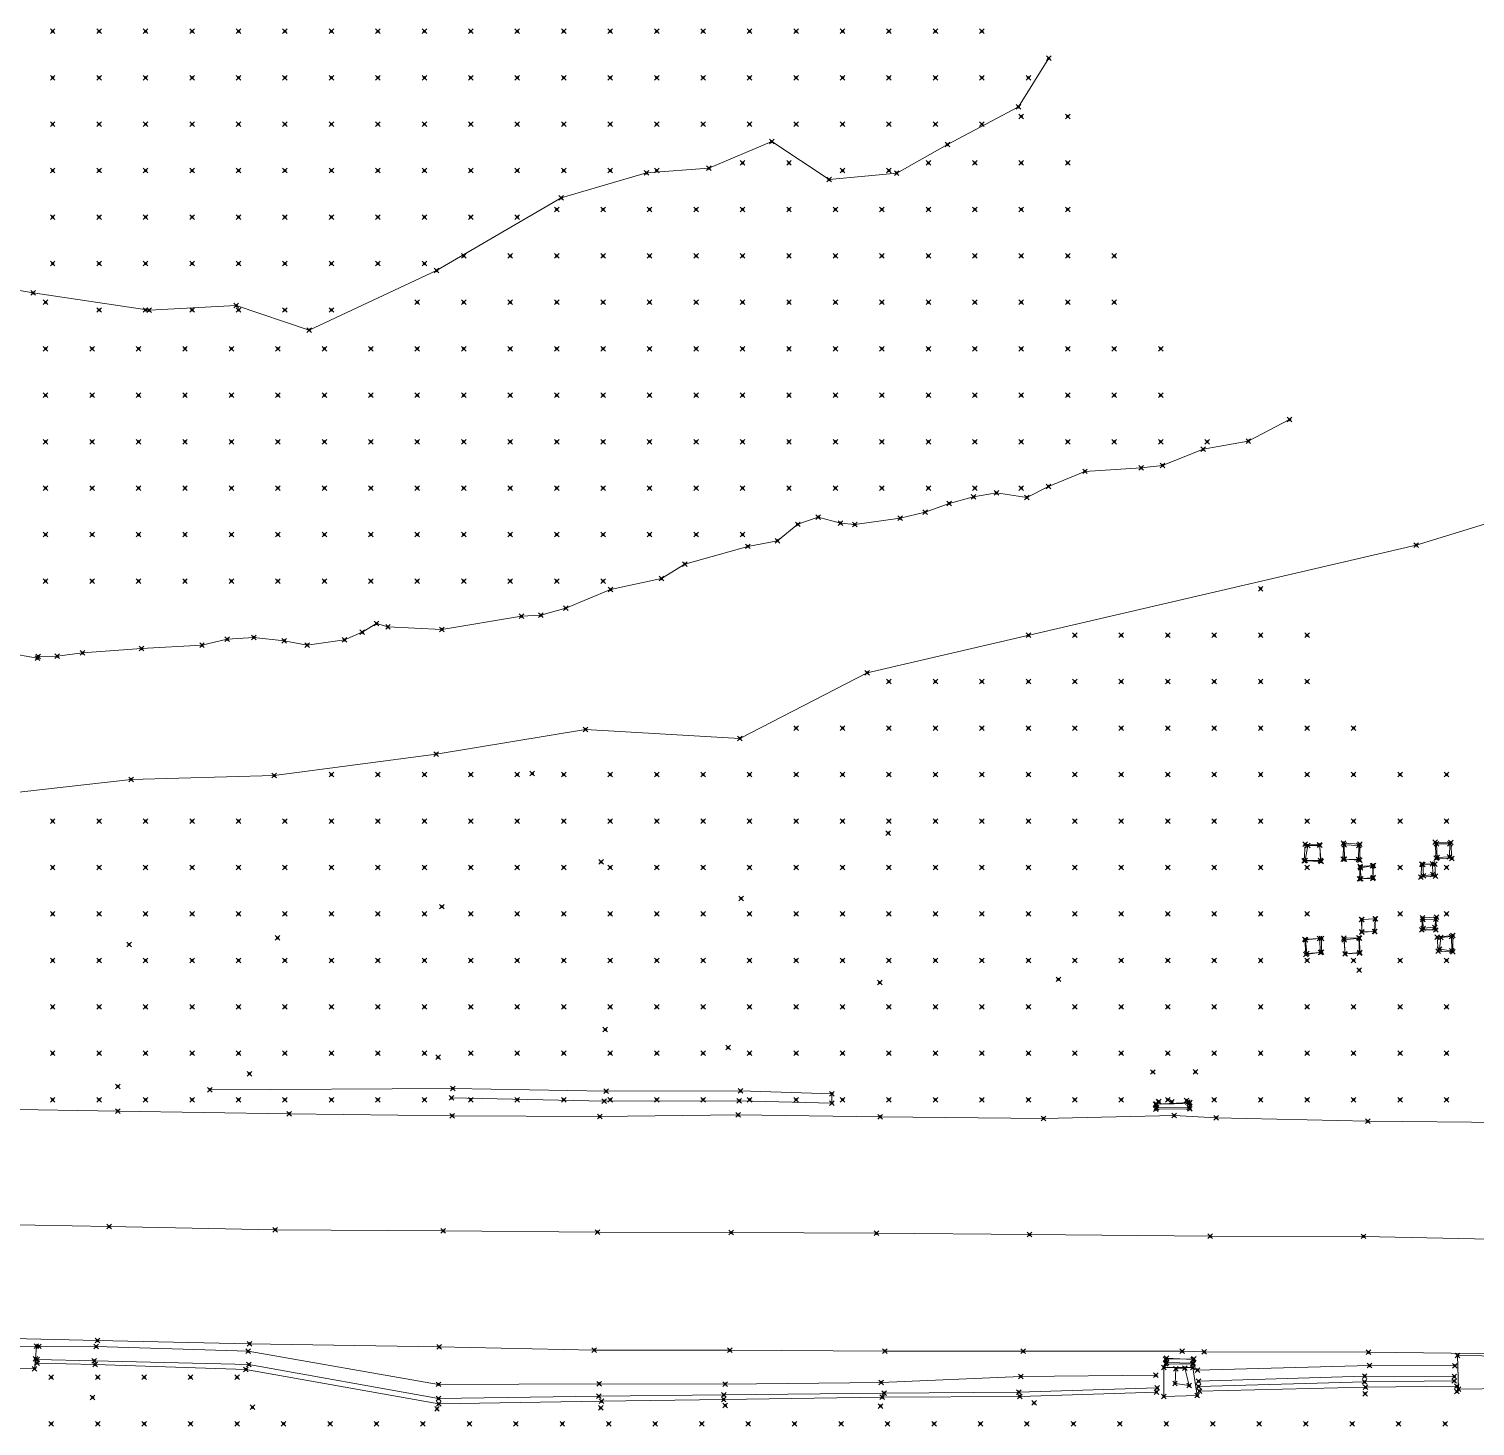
# Model space of a CAD drawing. Header units: metres. Extents: x 441556 to 446409, y 432338 to 461058.
# Drawn here: x 442195.4 to 442288.8, y 451497.2 to 451587.4 of the extents above; entities that cross this region are included whole.
import ezdxf

# ---------------------------------------------------------------- set-up
doc = ezdxf.new("R2010")
doc.units = ezdxf.units.M
doc.header["$MEASUREMENT"] = 0
doc.header["$PDMODE"] = 35
doc.header["$PDSIZE"] = 0.15
for name, color, linetype, lineweight in [('DTM-BRE-RevN_GRP_ CAROSABIL', 2, 'Continuous', 0), ('DTM-BRE-RevN_GRP_AX', 2, 'Continuous', 0), ('DTM-BRE-RevN_GRP_CAMERA CADERE JOS', 2, 'Continuous', 0), ('DTM-BRE-RevN_GRP_CAMERA CADERE SUS', 2, 'Continuous', 0), ('DTM-BRE-RevN_GRP_CURS APA', 2, 'Continuous', 0), ('DTM-BRE-RevN_GRP_FUNDATIE', 2, 'Continuous', 0), ('DTM-BRE-RevN_GRP_Insula', 2, 'Continuous', 0), ('DTM-BRE-RevN_GRP_PARAPET BETON_JOS', 2, 'Continuous', 0), ('DTM-BRE-RevN_GRP_PARAPET BETON_SUS', 2, 'Continuous', 0), ('DTM-BRE-RevN_GRP_PARAPET NEW JERSEY', 2, 'Continuous', 0), ('DTM-BRE-RevN_GRP_POD', 2, 'Continuous', 0), ('DTM-BRE-RevN_GRP_SANT BETON JOS', 2, 'Continuous', 0), ('DTM-BRE-RevN_GRP_SANT BETON SUS', 2, 'Continuous', 0), ('DTM-BRE-RevN_GRP_TALUZ SUS', 2, 'Continuous', 0), ('DTM-NOK-RevN_bathymetry', 6, 'Continuous', 0), ('DTM-NOK-RevN_LIDAR_co_lidar', 91, 'Continuous', 0), ('DTM-NOK-RevN_RTK', 32, 'Continuous', 0)]:
    doc.layers.add(name, color=color, linetype=linetype, lineweight=lineweight)

msp = doc.modelspace()

# ---------------------------------------------------------------- linework, layer by layer
at = {"layer": 'DTM-BRE-RevN_GRP_ CAROSABIL'}
for p, q in [((442190.367, 451517.692, 357.405), (442201.156, 451517.526, 357.382)), ((442201.156, 451517.526, 357.382), (442212.223, 451517.35, 357.392)), ((442212.223, 451517.35, 357.392), (442222.737, 451517.221, 357.409)), ((442222.737, 451517.221, 357.409), (442232.278, 451517.165, 357.419)), ((442232.278, 451517.165, 357.419), (442241.205, 451517.273, 357.419)), ((442241.205, 451517.273, 357.419), (442250.376, 451517.16, 357.408)), ((442250.376, 451517.16, 357.408), (442260.917, 451517.053, 357.38)), ((442260.917, 451517.053, 357.38), (442269.351, 451517.231, 357.414)), ((442269.351, 451517.231, 357.414), (442272.064, 451517.096, 357.403)), ((442272.064, 451517.096, 357.403), (442281.865, 451516.865, 357.594)), ((442281.865, 451516.865, 357.594), (442293.775, 451516.749, 357.779)), ((442199.859, 451502.703, 357.861), (442188.724, 451502.971, 357.915)), ((442209.667, 451502.499, 357.8), (442199.859, 451502.703, 357.861)), ((442221.903, 451502.293, 357.769), (442209.667, 451502.499, 357.8)), ((442231.916, 451502.096, 357.715), (442221.903, 451502.293, 357.769)), ((442240.68, 451502.084, 357.665), (442231.916, 451502.096, 357.715)), ((442250.679, 451502.026, 357.604), (442240.68, 451502.084, 357.665)), ((442259.604, 451502.016, 357.579), (442250.679, 451502.026, 357.604)), ((442269.88, 451502.018, 357.575), (442259.604, 451502.016, 357.579)), ((442271.297, 451501.976, 357.553), (442269.88, 451502.018, 357.575)), ((442281.905, 451501.954, 357.529), (442271.297, 451501.976, 357.553)), ((442291.983, 451501.842, 357.524), (442281.905, 451501.954, 357.529))]:
    msp.add_line(p, q, dxfattribs=at)
at = {"layer": 'DTM-BRE-RevN_GRP_AX'}
for p, q in [((442189.952, 451510.264, 357.652), (442200.612, 451510.066, 357.626)), ((442200.612, 451510.066, 357.626), (442211.329, 451509.858, 357.623)), ((442211.329, 451509.858, 357.623), (442222.172, 451509.784, 357.628)), ((442222.172, 451509.784, 357.628), (442232.123, 451509.708, 357.616)), ((442232.123, 451509.708, 357.616), (442240.762, 451509.68, 357.601)), ((442240.762, 451509.68, 357.601), (442250.132, 451509.634, 357.546)), ((442250.132, 451509.634, 357.546), (442260.017, 451509.546, 357.563)), ((442260.017, 451509.546, 357.563), (442271.689, 451509.439, 357.578)), ((442271.689, 451509.439, 357.578), (442281.579, 451509.436, 357.588)), ((442281.579, 451509.436, 357.588), (442293.305, 451509.188, 357.656))]:
    msp.add_line(p, q, dxfattribs=at)
at = {"layer": 'DTM-BRE-RevN_GRP_CAMERA CADERE JOS'}
for p, q in [((442269.41, 451499.945, 355.941), (442269.473, 451500.878, 355.868)), ((442269.473, 451500.878, 355.868), (442270.048, 451500.929, 355.893)), ((442270.332, 451499.803, 356.023), (442270.048, 451500.929, 355.893)), ((442270.332, 451499.803, 356.023), (442269.41, 451499.945, 355.941))]:
    msp.add_line(p, q, dxfattribs=at)
at = {"layer": 'DTM-BRE-RevN_GRP_CAMERA CADERE SUS'}
for p, q in [((442268.694, 451499.103, 356.559), (442268.695, 451500.978, 356.731)), ((442270.568, 451500.961, 356.798), (442268.695, 451500.978, 356.731)), ((442270.841, 451499.155, 356.592), (442270.568, 451500.961, 356.798)), ((442268.694, 451499.103, 356.559), (442270.841, 451499.155, 356.592))]:
    msp.add_line(p, q, dxfattribs=at)
at = {"layer": 'DTM-BRE-RevN_GRP_CURS APA'}
for p, q in [((442274.143, 451560.78, 351.396), (442276.809, 451562.167, 351.185)), ((442271.228, 451560.256, 351.133), (442274.143, 451560.78, 351.396)), ((442268.605, 451559.21, 351.501), (442271.228, 451560.256, 351.133)), ((442261.243, 451557.847, 351.501), (442263.599, 451558.825, 351.554)), ((442263.599, 451558.825, 351.554), (442267.224, 451559.05, 351.554)), ((442267.224, 451559.05, 351.554), (442268.605, 451559.21, 351.501)), ((442259.853, 451557.145, 351.08), (442261.243, 451557.847, 351.501)), ((442253.272, 451556.189, 351.028), (442254.835, 451556.754, 351.08)), ((442254.835, 451556.754, 351.08), (442256.408, 451557.169, 350.975)), ((442256.408, 451557.169, 350.975), (442257.878, 451557.434, 351.08)), ((442257.878, 451557.434, 351.08), (442259.853, 451557.145, 351.08)), ((442245.058, 451555.404, 351.133), (442246.383, 451555.872, 350.922)), ((442246.383, 451555.872, 350.922), (442247.812, 451555.48, 350.922)), ((442248.736, 451555.383, 350.922), (442251.658, 451555.798, 350.922)), ((442251.658, 451555.798, 350.922), (442253.272, 451556.189, 351.028)), ((442243.74, 451554.346, 351.185), (442245.058, 451555.404, 351.133)), ((442247.812, 451555.48, 350.922), (442248.736, 451555.383, 350.922)), ((442237.767, 451552.833, 350.975), (442241.835, 451553.983, 350.975)), ((442241.835, 451553.983, 350.975), (442243.74, 451554.346, 351.185)), ((442236.259, 451551.905, 350.975), (442237.767, 451552.833, 350.975)), ((442230.076, 451549.991, 351.185), (442232.973, 451551.189, 351.185)), ((442232.973, 451551.189, 351.185), (442236.259, 451551.905, 350.975)), ((442222.086, 451548.621, 350.87), (442227.214, 451549.474, 351.238)), ((442227.214, 451549.474, 351.238), (442228.474, 451549.53, 351.185)), ((442228.474, 451549.53, 351.185), (442230.076, 451549.991, 351.185)), ((442215.787, 451547.942, 351.238), (442216.946, 451548.441, 351.238)), ((442216.946, 451548.441, 351.238), (442217.866, 451548.994, 351.185)), ((442217.866, 451548.994, 351.185), (442218.604, 451548.78, 351.185)), ((442218.604, 451548.78, 351.185), (442222.086, 451548.621, 350.87)), ((442198.878, 451547.099, 351.133), (442202.696, 451547.379, 351.291)), ((442202.696, 451547.379, 351.291), (442206.597, 451547.593, 350.975)), ((442206.597, 451547.593, 350.975), (442208.226, 451547.989, 350.975)), ((442208.226, 451547.989, 350.975), (442209.947, 451548.102, 350.975)), ((442209.947, 451548.102, 350.975), (442211.911, 451547.888, 351.185)), ((442211.911, 451547.888, 351.185), (442213.392, 451547.605, 351.185)), ((442213.392, 451547.605, 351.185), (442215.787, 451547.942, 351.238)), ((442194.029, 451547.104, 351.238), (442195.968, 451546.756, 351.238)), ((442195.968, 451546.756, 351.238), (442196.028, 451546.874, 351.238)), ((442196.028, 451546.874, 351.238), (442197.249, 451546.883, 351.343)), ((442197.249, 451546.883, 351.343), (442198.878, 451547.099, 351.133))]:
    msp.add_line(p, q, dxfattribs=at)
at = {"layer": 'DTM-BRE-RevN_GRP_FUNDATIE'}
for p, q in [((442277.755, 451533.683, 356.502), (442277.808, 451534.745, 356.513)), ((442277.806, 451533.699, 357.934), (442277.984, 451534.663, 357.89)), ((442277.808, 451534.745, 356.513), (442278.747, 451534.718, 356.514)), ((442277.984, 451534.663, 357.89), (442278.751, 451534.679, 357.97)), ((442278.747, 451534.718, 356.514), (442278.838, 451533.627, 356.505)), ((442278.751, 451534.679, 357.97), (442278.795, 451533.699, 357.957)), ((442280.274, 451533.78, 356.503), (442280.291, 451534.82, 356.477)), ((442280.291, 451534.82, 356.477), (442281.342, 451534.753, 356.493)), ((442280.337, 451534.71, 357.943), (442281.284, 451534.677, 357.971)), ((442280.342, 451533.779, 358.001), (442280.337, 451534.71, 357.943)), ((442281.284, 451534.677, 357.971), (442281.259, 451533.76, 358.018)), ((442281.342, 451534.753, 356.493), (442281.335, 451533.718, 356.51)), ((442286.209, 451534.876, 356.508), (442287.209, 451534.853, 356.828)), ((442286.27, 451533.841, 356.641), (442286.209, 451534.876, 356.508)), ((442286.3, 451534.781, 357.978), (442287.147, 451534.78, 358.001)), ((442286.344, 451533.891, 357.926), (442286.3, 451534.781, 357.978)), ((442287.147, 451534.78, 358.001), (442287.121, 451533.944, 357.89)), ((442287.209, 451534.853, 356.828), (442287.284, 451533.82, 356.958)), ((442278.838, 451533.627, 356.505), (442277.755, 451533.683, 356.502)), ((442278.795, 451533.699, 357.957), (442277.806, 451533.699, 357.934)), ((442281.335, 451533.718, 356.51), (442280.274, 451533.78, 356.503)), ((442281.259, 451533.76, 358.018), (442280.342, 451533.779, 358.001)), ((442281.328, 451532.514, 356.889), (442281.365, 451533.322, 356.493)), ((442281.365, 451533.322, 356.493), (442282.231, 451533.384, 356.874)), ((442281.381, 451533.232, 357.967), (442282.155, 451533.348, 357.935)), ((442282.155, 451533.348, 357.935), (442282.197, 451532.608, 357.938)), ((442282.231, 451533.384, 356.874), (442282.172, 451532.531, 357.058)), ((442285.287, 451532.623, 356.767), (442285.343, 451533.459, 356.577)), ((442285.343, 451533.459, 356.577), (442286.183, 451533.458, 356.51)), ((442285.408, 451533.452, 357.988), (442286.04, 451533.495, 357.963)), ((442285.446, 451532.717, 357.954), (442285.408, 451533.452, 357.988)), ((442286.04, 451533.495, 357.963), (442286.051, 451532.787, 357.974)), ((442286.183, 451533.458, 356.51), (442286.226, 451532.699, 356.555)), ((442287.284, 451533.82, 356.958), (442286.27, 451533.841, 356.641)), ((442287.121, 451533.944, 357.89), (442286.344, 451533.891, 357.926)), ((442282.172, 451532.531, 357.058), (442281.328, 451532.514, 356.889)), ((442281.405, 451532.52, 357.982), (442281.381, 451533.232, 357.967)), ((442282.197, 451532.608, 357.938), (442281.405, 451532.52, 357.982)), ((442286.226, 451532.699, 356.555), (442285.287, 451532.623, 356.767)), ((442286.051, 451532.787, 357.974), (442285.446, 451532.717, 357.954)), ((442281.453, 451529.894, 358.005), (442282.346, 451529.931, 356.73)), ((442281.464, 451529.078, 357), (442281.453, 451529.894, 358.005)), ((442281.471, 451529.891, 356.695), (442282.321, 451529.925, 357.939)), ((442281.478, 451529.093, 357.89), (442281.471, 451529.891, 356.695)), ((442282.321, 451529.925, 357.939), (442282.288, 451529.12, 357.984)), ((442282.346, 451529.931, 356.73), (442282.32, 451529.117, 356.892)), ((442285.346, 451529.22, 356.546), (442285.39, 451529.997, 356.793)), ((442285.39, 451529.997, 356.793), (442286.283, 451530.04, 356.495)), ((442285.4, 451529.884, 357.982), (442286.243, 451529.914, 357.945)), ((442285.436, 451529.321, 357.973), (442285.4, 451529.884, 357.982)), ((442286.243, 451529.914, 357.945), (442286.18, 451529.386, 357.932)), ((442286.283, 451530.04, 356.495), (442286.249, 451529.214, 356.479)), ((442277.8, 451528.611, 356.821), (442278.87, 451528.666, 357.09)), ((442277.857, 451527.638, 356.667), (442277.8, 451528.611, 356.821)), ((442277.843, 451528.573, 357.963), (442278.728, 451528.657, 357.984)), ((442278.728, 451528.657, 357.984), (442278.811, 451527.755, 357.99)), ((442278.87, 451528.666, 357.09), (442278.868, 451527.773, 356.871)), ((442280.318, 451528.685, 357.177), (442281.278, 451528.708, 357.999)), ((442280.396, 451527.664, 357.988), (442280.318, 451528.685, 357.177)), ((442280.326, 451528.586, 357.988), (442281.31, 451528.688, 357.007)), ((442281.278, 451528.708, 357.999), (442281.327, 451527.72, 356.852)), ((442281.31, 451528.688, 357.007), (442281.345, 451527.754, 357.988)), ((442282.32, 451529.117, 356.892), (442281.464, 451529.078, 357)), ((442282.288, 451529.12, 357.984), (442281.478, 451529.093, 357.89)), ((442286.249, 451529.214, 356.479), (442285.346, 451529.22, 356.546)), ((442286.18, 451529.386, 357.932), (442285.436, 451529.321, 357.973)), ((442286.338, 451528.749, 356.518), (442287.35, 451528.864, 356.503)), ((442286.398, 451527.85, 356.647), (442286.338, 451528.749, 356.518)), ((442286.488, 451527.977, 357.984), (442286.58, 451528.739, 357.973)), ((442286.58, 451528.739, 357.973), (442287.259, 451528.786, 357.958)), ((442287.259, 451528.786, 357.958), (442287.277, 451527.862, 357.935)), ((442287.35, 451528.864, 356.503), (442287.351, 451527.804, 356.59)), ((442277.926, 451527.688, 357.98), (442277.843, 451528.573, 357.963)), ((442278.868, 451527.773, 356.871), (442277.857, 451527.638, 356.667)), ((442278.811, 451527.755, 357.99), (442277.926, 451527.688, 357.98)), ((442280.384, 451527.669, 356.888), (442280.326, 451528.586, 357.988)), ((442281.345, 451527.754, 357.988), (442280.384, 451527.669, 356.888)), ((442281.327, 451527.72, 356.852), (442280.396, 451527.664, 357.988)), ((442287.351, 451527.804, 356.59), (442286.398, 451527.85, 356.647)), ((442287.277, 451527.862, 357.935), (442286.488, 451527.977, 357.984))]:
    msp.add_line(p, q, dxfattribs=at)
at = {"layer": 'DTM-BRE-RevN_GRP_Insula'}
for p, q in [((442261.261, 451585.495, 351.033), (442259.305, 451582.352, 351.107)), ((442259.305, 451582.352, 351.107), (442254.718, 451579.916, 351.063)), ((442243.374, 451580.117, 351.288), (442239.32, 451578.39, 351.24)), ((442247.076, 451577.659, 351.326), (442243.374, 451580.117, 351.288)), ((442254.718, 451579.916, 351.063), (442251.442, 451578.08, 351.246)), ((442235.297, 451578.094, 351.043), (442229.787, 451576.478, 351.118)), ((442239.32, 451578.39, 351.24), (442235.297, 451578.094, 351.043)), ((442251.442, 451578.08, 351.246), (442247.076, 451577.659, 351.326)), ((442229.787, 451576.478, 351.118), (442221.737, 451571.784, 351.062)), ((442195.695, 451570.343, 351.326), (442188.603, 451571.583, 351.342)), ((442221.737, 451571.784, 351.062), (442213.52, 451567.943, 351.069)), ((442203.181, 451569.23, 351.142), (442195.695, 451570.343, 351.326)), ((442208.812, 451569.522, 351.143), (442203.181, 451569.23, 351.142)), ((442213.52, 451567.943, 351.069), (442208.812, 451569.522, 351.143))]:
    msp.add_line(p, q, dxfattribs=at)
at = {"layer": 'DTM-BRE-RevN_GRP_PARAPET BETON_JOS'}
for p, q in [((442268.151, 451517.979, 356.999), (442270.359, 451518.068, 356.968)), ((442268.182, 451517.641, 357.306), (442268.151, 451517.979, 356.999)), ((442270.376, 451517.659, 357.164), (442268.182, 451517.641, 357.306)), ((442270.359, 451518.068, 356.968), (442270.376, 451517.659, 357.164)), ((442268.804, 451501.506, 357.484), (442270.624, 451501.52, 357.342)), ((442268.823, 451501.209, 356.858), (442268.804, 451501.506, 357.484)), ((442270.565, 451501.181, 356.876), (442268.823, 451501.209, 356.858)), ((442270.624, 451501.52, 357.342), (442270.565, 451501.181, 356.876))]:
    msp.add_line(p, q, dxfattribs=at)
at = {"layer": 'DTM-BRE-RevN_GRP_PARAPET BETON_SUS'}
for p, q in [((442268.213, 451517.975, 357.714), (442270.327, 451518.007, 357.701)), ((442268.217, 451517.733, 357.73), (442268.213, 451517.975, 357.714)), ((442270.323, 451517.762, 357.705), (442268.217, 451517.733, 357.73)), ((442270.327, 451518.007, 357.701), (442270.323, 451517.762, 357.705)), ((442268.857, 451501.28, 357.931), (442268.87, 451501.568, 357.938)), ((442268.87, 451501.568, 357.938), (442270.592, 451501.49, 357.918)), ((442270.573, 451501.24, 357.901), (442268.857, 451501.28, 357.931)), ((442270.592, 451501.49, 357.918), (442270.573, 451501.24, 357.901))]:
    msp.add_line(p, q, dxfattribs=at)
at = {"layer": 'DTM-BRE-RevN_GRP_PARAPET NEW JERSEY'}
for p, q in [((442207.103, 451518.895, 357.39), (442222.78, 451518.983, 357.217)), ((442232.55, 451518.167, 357.404), (442222.713, 451518.37, 357.373)), ((442222.78, 451518.983, 357.217), (442232.686, 451518.803, 357.178)), ((442232.686, 451518.803, 357.178), (442241.361, 451518.824, 357.13)), ((442241.361, 451518.824, 357.13), (442247.263, 451518.641, 357.342)), ((442247.263, 451518.641, 357.342), (442247.266, 451518.035, 357.361)), ((442241.281, 451518.192, 357.378), (442232.55, 451518.167, 357.404)), ((442247.266, 451518.035, 357.361), (442241.281, 451518.192, 357.378))]:
    msp.add_line(p, q, dxfattribs=at)
at = {"layer": 'DTM-BRE-RevN_GRP_POD'}
for p, q in [((442188.92, 451502.242, 357.878), (442195.903, 451502.336, 357.915)), ((442195.903, 451502.336, 357.915), (442195.845, 451501.52, 357.995)), ((442287.65, 451501.743, 357.432), (442291.622, 451501.676, 357.431)), ((442287.716, 451499.568, 357.076), (442287.65, 451501.743, 357.432)), ((442195.791, 451500.89, 357.833), (442188.91, 451500.9, 357.873)), ((442195.845, 451501.52, 357.995), (442195.791, 451500.89, 357.833)), ((442291.517, 451499.633, 357.162), (442287.716, 451499.568, 357.076))]:
    msp.add_line(p, q, dxfattribs=at)
at = {"layer": 'DTM-BRE-RevN_GRP_SANT BETON JOS'}
for p, q in [((442199.642, 451501.405, 357.505), (442195.949, 451501.476, 357.538)), ((442209.624, 451501.161, 357.473), (442199.642, 451501.405, 357.505)), ((442221.866, 451498.962, 357.04), (442209.624, 451501.161, 357.473)), ((442281.654, 451500.412, 356.491), (442270.929, 451500.081, 356.297)), ((442281.64, 451500.034, 356.483), (442270.935, 451499.748, 356.303)), ((442287.423, 451500.097, 356.555), (442281.64, 451500.034, 356.483)), ((442287.442, 451500.385, 356.555), (442281.654, 451500.412, 356.491)), ((442232.22, 451499.116, 356.911), (442221.866, 451498.962, 357.04)), ((442240.276, 451499.194, 356.85), (442232.22, 451499.116, 356.911)), ((442250.626, 451499.32, 356.775), (442240.276, 451499.194, 356.85)), ((442259.329, 451499.385, 356.671), (442250.626, 451499.32, 356.775)), ((442268.259, 451499.653, 356.518), (442259.329, 451499.385, 356.671))]:
    msp.add_line(p, q, dxfattribs=at)
at = {"layer": 'DTM-BRE-RevN_GRP_SANT BETON SUS'}
for p, q in [((442199.771, 451502.317, 357.798), (442196.056, 451502.335, 357.841)), ((442209.575, 451502.019, 357.745), (442199.771, 451502.317, 357.798)), ((442221.868, 451499.881, 357.329), (442209.575, 451502.019, 357.745)), ((442199.694, 451501.159, 357.769), (442195.951, 451501.252, 357.773)), ((442209.428, 451500.844, 357.747), (442199.694, 451501.159, 357.769)), ((442221.882, 451498.62, 357.292), (442209.428, 451500.844, 357.747)), ((442281.974, 451501.091, 357.209), (442270.853, 451500.804, 356.88)), ((442287.484, 451501.079, 357.245), (442281.974, 451501.091, 357.209)), ((442232.231, 451499.914, 357.179), (442221.868, 451499.881, 357.329)), ((442240.369, 451499.902, 357.066), (442232.231, 451499.914, 357.179)), ((442250.448, 451500.008, 356.994), (442240.369, 451499.902, 357.066)), ((442259.467, 451500.388, 356.926), (442250.448, 451500.008, 356.994)), ((442268.18, 451500.464, 356.781), (442259.467, 451500.388, 356.926)), ((442281.71, 451499.696, 356.853), (442270.991, 451499.444, 356.678)), ((442287.594, 451499.758, 356.857), (442281.71, 451499.696, 356.853)), ((442232.387, 451498.785, 357.187), (442221.882, 451498.62, 357.292)), ((442240.274, 451498.905, 357.113), (442232.387, 451498.785, 357.187)), ((442250.512, 451499.049, 357.042), (442240.274, 451498.905, 357.113)), ((442259.398, 451499.103, 356.949), (442250.512, 451499.049, 357.042)), ((442268.206, 451499.377, 356.796), (442259.398, 451499.103, 356.949))]:
    msp.add_line(p, q, dxfattribs=at)
at = {"layer": 'DTM-BRE-RevN_GRP_TALUZ SUS'}
for p, q in [((442284.979, 451554.066, 356.43), (442296.596, 451557.623, 356.834)), ((442249.541, 451545.818, 356.646), (442284.979, 451554.066, 356.43)), ((442241.32, 451541.586, 356.84), (442249.541, 451545.818, 356.646)), ((442221.71, 451540.566, 356.483), (442231.362, 451542.165, 356.404)), ((442231.362, 451542.165, 356.404), (442241.32, 451541.586, 356.84)), ((442211.25, 451539.186, 357.03), (442221.71, 451540.566, 356.483)), ((442190.845, 451537.682, 356.846), (442202.015, 451538.935, 356.758)), ((442202.015, 451538.935, 356.758), (442211.25, 451539.186, 357.03))]:
    msp.add_line(p, q, dxfattribs=at)
at = {"layer": 'DTM-NOK-RevN_bathymetry'}
for p in [(442259.488, 451581.735, 350.145), (442262.487, 451581.735, 349.914), (442241.492, 451578.735, 350.758), (442244.491, 451578.735, 350.633), (442253.489, 451578.735, 350.18), (442256.489, 451578.735, 350.027), (442259.488, 451578.735, 349.885), (442262.487, 451578.735, 349.666), (442229.495, 451575.736, 351.169), (442232.494, 451575.736, 351.052), (442235.493, 451575.736, 350.829), (442238.493, 451575.736, 350.631), (442241.492, 451575.736, 350.502), (442244.491, 451575.736, 350.376), (442247.491, 451575.736, 350.226), (442250.49, 451575.736, 350.038), (442253.489, 451575.736, 349.905), (442256.489, 451575.736, 349.742), (442259.488, 451575.736, 349.598), (442262.487, 451575.736, 349.415), (442223.496, 451572.737, 351.154), (442226.495, 451572.737, 351.071), (442229.495, 451572.737, 350.938), (442232.494, 451572.737, 350.797), (442235.493, 451572.737, 350.626), (442238.493, 451572.737, 350.434), (442241.492, 451572.737, 350.251), (442244.491, 451572.737, 350.119), (442247.491, 451572.737, 349.968), (442250.49, 451572.737, 349.78), (442253.489, 451572.737, 349.629), (442256.489, 451572.737, 349.485), (442259.488, 451572.737, 349.379), (442262.487, 451572.737, 349.347), (442265.487, 451572.737, 349.414), (442196.502, 451569.737, 351.092), (442220.497, 451569.737, 351.034), (442223.496, 451569.737, 350.935), (442226.495, 451569.737, 350.789), (442229.495, 451569.737, 350.637), (442232.494, 451569.737, 350.491), (442235.493, 451569.737, 350.356), (442238.493, 451569.737, 350.191), (442241.492, 451569.737, 350.019), (442244.491, 451569.737, 349.873), (442247.491, 451569.737, 349.754), (442250.49, 451569.737, 349.636), (442253.489, 451569.737, 349.583), (442256.489, 451569.737, 349.578), (442259.488, 451569.737, 349.579), (442262.487, 451569.737, 349.618), (442265.487, 451569.737, 349.751), (442196.502, 451566.738, 350.808), (442199.501, 451566.738, 350.855), (442202.5, 451566.738, 350.879), (442205.5, 451566.738, 350.842), (442208.499, 451566.738, 350.844), (442211.498, 451566.738, 350.885), (442214.498, 451566.738, 350.884), (442217.497, 451566.738, 350.794), (442220.497, 451566.738, 350.705), (442223.496, 451566.738, 350.603), (442226.495, 451566.738, 350.499), (442229.495, 451566.738, 350.339), (442232.494, 451566.738, 350.19), (442235.493, 451566.738, 350.078), (442238.493, 451566.738, 350.031), (442241.492, 451566.738, 349.945), (442244.491, 451566.738, 349.893), (442247.491, 451566.738, 349.849), (442250.49, 451566.738, 349.855), (442253.489, 451566.738, 349.894), (442256.489, 451566.738, 349.938), (442259.488, 451566.738, 349.98), (442262.487, 451566.738, 350.02), (442265.487, 451566.738, 350.129), (442268.486, 451566.738, 350.186), (442196.502, 451563.739, 350.496), (442199.501, 451563.739, 350.514), (442202.5, 451563.739, 350.51), (442205.5, 451563.739, 350.44), (442208.499, 451563.739, 350.425), (442211.498, 451563.739, 350.506), (442214.498, 451563.739, 350.546), (442217.497, 451563.739, 350.421), (442220.497, 451563.739, 350.344), (442223.496, 451563.739, 350.241), (442226.495, 451563.739, 350.163), (442229.495, 451563.739, 350.07), (442232.494, 451563.739, 349.98), (442235.493, 451563.739, 350.071), (442238.493, 451563.739, 350.192), (442241.492, 451563.739, 350.149), (442244.491, 451563.739, 350.148), (442247.491, 451563.739, 350.158), (442250.49, 451563.739, 350.225), (442253.489, 451563.739, 350.289), (442256.489, 451563.739, 350.345), (442259.488, 451563.739, 350.397), (442262.487, 451563.739, 350.439), (442265.487, 451563.739, 350.515), (442268.486, 451563.739, 350.579), (442196.502, 451560.739, 350.182), (442199.501, 451560.739, 350.168), (442202.5, 451560.739, 350.135), (442205.5, 451560.739, 350.056), (442208.499, 451560.739, 349.998), (442211.498, 451560.739, 350.096), (442214.498, 451560.739, 350.186), (442217.497, 451560.739, 350.04), (442220.497, 451560.739, 349.987), (442223.496, 451560.739, 349.939), (442226.495, 451560.739, 349.93), (442229.495, 451560.739, 350), (442232.494, 451560.739, 350.132), (442235.493, 451560.739, 350.311), (442238.493, 451560.739, 350.489), (442241.492, 451560.739, 350.462), (442244.491, 451560.739, 350.471), (442247.491, 451560.739, 350.526), (442250.49, 451560.739, 350.602), (442253.489, 451560.739, 350.666), (442256.489, 451560.739, 350.731), (442259.488, 451560.739, 350.793), (442262.487, 451560.739, 350.85), (442265.487, 451560.739, 350.909), (442268.486, 451560.739, 350.963), (442271.486, 451560.739, 351.071), (442196.502, 451557.74, 349.994), (442199.501, 451557.74, 350.005), (442202.5, 451557.74, 349.998), (442205.5, 451557.74, 349.959), (442208.499, 451557.74, 349.881), (442211.498, 451557.74, 349.937), (442214.498, 451557.74, 349.998), (442217.497, 451557.74, 349.953), (442220.497, 451557.74, 349.982), (442223.496, 451557.74, 350.005), (442226.495, 451557.74, 350.097), (442229.495, 451557.74, 350.242), (442232.494, 451557.74, 350.435), (442235.493, 451557.74, 350.626), (442238.493, 451557.74, 350.79), (442241.492, 451557.74, 350.788), (442244.491, 451557.74, 350.828), (442247.491, 451557.74, 350.903), (442250.49, 451557.74, 350.978), (442253.489, 451557.74, 351.019), (442256.489, 451557.74, 351.068), (442259.488, 451557.74, 351.11), (442196.502, 451554.741, 350.239), (442199.501, 451554.741, 350.251), (442202.5, 451554.741, 350.277), (442205.5, 451554.741, 350.243), (442208.499, 451554.741, 350.215), (442211.498, 451554.741, 350.241), (442214.498, 451554.741, 350.257), (442217.497, 451554.741, 350.266), (442220.497, 451554.741, 350.302), (442223.496, 451554.741, 350.353), (442226.495, 451554.741, 350.475), (442229.495, 451554.741, 350.623), (442232.494, 451554.741, 350.783), (442235.493, 451554.741, 350.954), (442238.493, 451554.741, 351.062), (442241.492, 451554.741, 351.092), (442196.502, 451551.741, 350.762), (442199.501, 451551.741, 350.751), (442202.5, 451551.741, 350.762), (442205.5, 451551.741, 350.742), (442208.499, 451551.741, 350.749), (442211.498, 451551.741, 350.761), (442214.498, 451551.741, 350.765), (442217.497, 451551.741, 350.769), (442220.497, 451551.741, 350.778), (442223.496, 451551.741, 350.808), (442226.495, 451551.741, 350.89), (442229.495, 451551.741, 350.997), (442232.494, 451551.741, 351.098)]:
    msp.add_point(p, dxfattribs=at)
at = {"layer": 'DTM-NOK-RevN_LIDAR_co_lidar'}
for p in [(442196.957, 451587.238, 351.54), (442199.957, 451587.238, 351.323), (442202.956, 451587.238, 351.421), (442205.955, 451587.238, 351.329), (442208.955, 451587.238, 351.136), (442211.954, 451587.238, 351.139), (442214.953, 451587.238, 351.601), (442217.953, 451587.238, 351.399), (442220.952, 451587.238, 351.356), (442223.951, 451587.238, 351.356), (442226.951, 451587.238, 351.313), (442229.95, 451587.238, 351.113), (442232.949, 451587.238, 350.814), (442235.949, 451587.238, 350.707), (442238.948, 451587.238, 350.595), (442241.947, 451587.238, 350.649), (442244.947, 451587.238, 350.63), (442247.946, 451587.238, 350.479), (442250.945, 451587.238, 350.479), (442253.945, 451587.238, 350.594), (442256.944, 451587.238, 350.824), (442196.957, 451584.238, 351.049), (442199.957, 451584.238, 351.049), (442202.956, 451584.238, 351.005), (442205.955, 451584.238, 351.031), (442208.955, 451584.238, 351.016), (442211.954, 451584.238, 351.144), (442214.953, 451584.238, 351.099), (442217.953, 451584.238, 351.014), (442220.952, 451584.238, 350.783), (442223.951, 451584.238, 350.669), (442226.951, 451584.238, 350.682), (442229.95, 451584.238, 350.695), (442232.949, 451584.238, 350.778), (442235.949, 451584.238, 350.784), (442238.948, 451584.238, 350.823), (442241.947, 451584.238, 351), (442244.947, 451584.238, 350.919), (442247.946, 451584.238, 350.664), (442250.945, 451584.238, 350.63), (442253.945, 451584.238, 350.748), (442256.944, 451584.238, 350.916), (442259.944, 451584.238, 351.057), (442196.957, 451581.239, 351.544), (442199.957, 451581.239, 351.423), (442202.956, 451581.239, 351.535), (442205.955, 451581.239, 351.077), (442208.955, 451581.239, 351.367), (442211.954, 451581.239, 351.591), (442214.953, 451581.239, 351.513), (442217.953, 451581.239, 351.508), (442220.952, 451581.239, 350.808), (442223.951, 451581.239, 350.704), (442226.951, 451581.239, 350.813), (442229.95, 451581.239, 350.902), (442232.949, 451581.239, 350.875), (442235.949, 451581.239, 350.838), (442238.948, 451581.239, 350.855), (442241.947, 451581.239, 350.921), (442244.947, 451581.239, 350.932), (442247.946, 451581.239, 350.94), (442250.945, 451581.239, 350.965), (442253.945, 451581.239, 350.977), (442256.944, 451581.239, 351.046), (442196.957, 451578.239, 351.731), (442199.957, 451578.239, 351.795), (442202.956, 451578.239, 351.719), (442205.955, 451578.239, 351.59), (442208.955, 451578.239, 351.64), (442211.954, 451578.239, 351.591), (442214.953, 451578.239, 351.467), (442217.953, 451578.239, 351.525), (442220.952, 451578.239, 351.216), (442223.951, 451578.239, 350.829), (442226.951, 451578.239, 350.718), (442229.95, 451578.239, 350.807), (442232.949, 451578.239, 350.834), (442235.949, 451578.239, 350.828), (442247.946, 451578.239, 351.062), (442250.945, 451578.239, 351.103), (442196.957, 451575.24, 351.177), (442199.957, 451575.24, 351.273), (442202.956, 451575.24, 351.383), (442205.955, 451575.24, 351.506), (442208.955, 451575.24, 351.53), (442211.954, 451575.24, 351.555), (442214.953, 451575.24, 351.367), (442217.953, 451575.24, 351.368), (442220.952, 451575.24, 351.133), (442223.951, 451575.24, 350.744), (442226.951, 451575.24, 350.789), (442196.957, 451572.241, 350.95), (442199.957, 451572.241, 350.938), (442202.956, 451572.241, 350.962), (442205.955, 451572.241, 351.053), (442208.955, 451572.241, 351.093), (442211.954, 451572.241, 351.181), (442214.953, 451572.241, 351.059), (442217.953, 451572.241, 350.913), (442220.952, 451572.241, 350.773), (442199.957, 451569.241, 351.114), (442202.956, 451569.241, 350.902), (442205.955, 451569.241, 350.75), (442208.955, 451569.241, 350.857), (442211.954, 451569.241, 350.85), (442214.953, 451569.241, 350.711), (442274.94, 451551.245, 355.433), (442259.944, 451548.246, 355.458), (442262.943, 451548.246, 355.506), (442265.942, 451548.246, 355.703), (442268.942, 451548.246, 355.934), (442271.941, 451548.246, 356.157), (442274.94, 451548.246, 355.417), (442277.94, 451548.246, 355.02), (442250.945, 451545.247, 355.907), (442253.945, 451545.247, 356.111), (442256.944, 451545.247, 356.163), (442259.944, 451545.247, 356.116), (442262.943, 451545.247, 356.266), (442265.942, 451545.247, 356.67), (442268.942, 451545.247, 356.936), (442271.941, 451545.247, 356.748), (442274.94, 451545.247, 354.784), (442277.94, 451545.247, 355.845), (442244.947, 451542.247, 356.137), (442247.946, 451542.247, 356.072), (442250.945, 451542.247, 356.174), (442253.945, 451542.247, 356.389), (442256.944, 451542.247, 356.634), (442259.944, 451542.247, 356.855), (442262.943, 451542.247, 357.015), (442265.942, 451542.247, 357.242), (442268.942, 451542.247, 357.279), (442271.941, 451542.247, 356.939), (442274.94, 451542.247, 355.218), (442277.94, 451542.247, 356.293), (442280.939, 451542.247, 356.969), (442214.953, 451539.248, 355.913), (442217.953, 451539.248, 355.718), (442220.952, 451539.248, 355.843), (442223.951, 451539.248, 355.882), (442226.951, 451539.248, 355.97), (442229.95, 451539.248, 356.091), (442232.949, 451539.248, 356.138), (442235.949, 451539.248, 356.164), (442238.948, 451539.248, 356.219), (442241.947, 451539.248, 356.363), (442244.947, 451539.248, 356.361), (442247.946, 451539.248, 356.286), (442250.945, 451539.248, 356.359), (442253.945, 451539.248, 356.509), (442256.944, 451539.248, 356.745), (442259.944, 451539.248, 356.993), (442262.943, 451539.248, 357.114), (442265.942, 451539.248, 357.379), (442268.942, 451539.248, 357.372), (442271.941, 451539.248, 356.855), (442274.94, 451539.248, 355.469), (442277.94, 451539.248, 356.581), (442280.939, 451539.248, 356.744), (442283.938, 451539.248, 356.688), (442286.938, 451539.248, 356.812), (442196.957, 451536.249, 356.359), (442199.957, 451536.249, 356.446), (442202.956, 451536.249, 356.451), (442205.955, 451536.249, 356.419), (442208.955, 451536.249, 356.412), (442211.954, 451536.249, 356.314), (442214.953, 451536.249, 356.311), (442217.953, 451536.249, 356.24), (442220.952, 451536.249, 356.121), (442223.951, 451536.249, 356.066), (442226.951, 451536.249, 356.098), (442229.95, 451536.249, 356.203), (442232.949, 451536.249, 356.219), (442235.949, 451536.249, 356.186), (442238.948, 451536.249, 356.185), (442241.947, 451536.249, 356.371), (442244.947, 451536.249, 356.384), (442247.946, 451536.249, 356.371), (442250.945, 451536.249, 356.522), (442253.945, 451536.249, 356.545), (442256.944, 451536.249, 356.533), (442259.944, 451536.249, 356.524), (442262.943, 451536.249, 356.763), (442265.942, 451536.249, 357.375), (442268.942, 451536.249, 357.49), (442271.941, 451536.249, 356.374), (442274.94, 451536.249, 355.185), (442277.94, 451536.249, 356.371), (442280.939, 451536.249, 356.119), (442283.938, 451536.249, 356.057), (442286.938, 451536.249, 356.487), (442196.957, 451533.249, 356.496), (442199.957, 451533.249, 356.467), (442202.956, 451533.249, 356.433), (442205.955, 451533.249, 356.396), (442208.955, 451533.249, 356.419), (442211.954, 451533.249, 356.39), (442214.953, 451533.249, 356.298), (442217.953, 451533.249, 356.231), (442220.952, 451533.249, 356.196), (442223.951, 451533.249, 356.226), (442226.951, 451533.249, 356.192), (442229.95, 451533.249, 356.242), (442232.949, 451533.249, 356.326), (442235.949, 451533.249, 356.338), (442238.948, 451533.249, 356.25), (442241.947, 451533.249, 356.246), (442244.947, 451533.249, 356.397), (442247.946, 451533.249, 356.643), (442250.945, 451533.249, 356.707), (442253.945, 451533.249, 356.633), (442256.944, 451533.249, 356.568), (442259.944, 451533.249, 356.263), (442262.943, 451533.249, 356.578), (442265.942, 451533.249, 357.123), (442268.942, 451533.249, 357.413), (442271.941, 451533.249, 356.061), (442274.94, 451533.249, 355.291), (442277.94, 451533.249, 355.862), (442283.938, 451533.249, 355.985), (442286.938, 451533.249, 356.363), (442196.957, 451530.25, 356.556), (442199.957, 451530.25, 356.52), (442202.956, 451530.25, 356.475), (442205.955, 451530.25, 356.445), (442208.955, 451530.25, 356.421), (442211.954, 451530.25, 356.376), (442214.953, 451530.25, 356.308), (442217.953, 451530.25, 356.232), (442220.952, 451530.25, 356.203), (442223.951, 451530.25, 356.177), (442226.951, 451530.25, 356.113), (442229.95, 451530.25, 356.192), (442232.949, 451530.25, 356.495), (442235.949, 451530.25, 356.517), (442238.948, 451530.25, 356.422), (442241.947, 451530.25, 356.359), (442244.947, 451530.25, 356.335), (442247.946, 451530.25, 356.513), (442250.945, 451530.25, 356.701), (442253.945, 451530.25, 356.834), (442256.944, 451530.25, 356.921), (442259.944, 451530.25, 356.476), (442262.943, 451530.25, 356.346), (442265.942, 451530.25, 356.431), (442268.942, 451530.25, 356.175), (442271.941, 451530.25, 355.547), (442274.94, 451530.25, 356.204), (442277.94, 451530.25, 355.979), (442283.938, 451530.25, 356.057), (442286.938, 451530.25, 356.228), (442196.957, 451527.251, 356.624), (442199.957, 451527.251, 356.594), (442202.956, 451527.251, 356.517), (442205.955, 451527.251, 356.431), (442208.955, 451527.251, 356.465), (442211.954, 451527.251, 356.4), (442214.953, 451527.251, 356.344), (442217.953, 451527.251, 356.252), (442220.952, 451527.251, 356.233), (442223.951, 451527.251, 356.25), (442226.951, 451527.251, 356.239), (442229.95, 451527.251, 356.472), (442232.949, 451527.251, 356.824), (442235.949, 451527.251, 356.744), (442238.948, 451527.251, 356.51), (442241.947, 451527.251, 356.442), (442244.947, 451527.251, 356.391), (442247.946, 451527.251, 356.384), (442250.945, 451527.251, 356.454), (442253.945, 451527.251, 356.485), (442256.944, 451527.251, 356.347), (442259.944, 451527.251, 356.022), (442262.943, 451527.251, 356.157), (442265.942, 451527.251, 356.104), (442268.942, 451527.251, 356.008), (442271.941, 451527.251, 355.545), (442274.94, 451527.251, 355.826), (442277.94, 451527.251, 356.264), (442280.939, 451527.251, 356.012), (442283.938, 451527.251, 355.995), (442286.938, 451527.251, 356.089), (442196.957, 451524.251, 356.642), (442199.957, 451524.251, 356.599), (442202.956, 451524.251, 356.568), (442205.955, 451524.251, 356.528), (442208.955, 451524.251, 356.5), (442211.954, 451524.251, 356.401), (442214.953, 451524.251, 356.319), (442217.953, 451524.251, 356.289), (442220.952, 451524.251, 356.267), (442223.951, 451524.251, 356.326), (442226.951, 451524.251, 356.35), (442229.95, 451524.251, 356.48), (442232.949, 451524.251, 356.605), (442235.949, 451524.251, 356.54), (442238.948, 451524.251, 356.497), (442241.947, 451524.251, 356.527), (442244.947, 451524.251, 356.488), (442247.946, 451524.251, 356.382), (442250.945, 451524.251, 356.208), (442253.945, 451524.251, 356.025), (442256.944, 451524.251, 355.955), (442259.944, 451524.251, 355.916), (442262.943, 451524.251, 355.939), (442265.942, 451524.251, 355.688), (442268.942, 451524.251, 355.439), (442271.941, 451524.251, 355.269), (442274.94, 451524.251, 356.337), (442277.94, 451524.251, 356.268), (442280.939, 451524.251, 356.366), (442283.938, 451524.251, 356.424), (442286.938, 451524.251, 356.393), (442196.957, 451521.252, 356.685), (442199.957, 451521.252, 356.693), (442202.956, 451521.252, 356.653), (442205.955, 451521.252, 356.565), (442208.955, 451521.252, 356.544), (442211.954, 451521.252, 356.509), (442214.953, 451521.252, 356.53), (442217.953, 451521.252, 356.443), (442220.952, 451521.252, 356.538), (442223.951, 451521.252, 356.604), (442226.951, 451521.252, 356.583), (442229.95, 451521.252, 356.529), (442232.949, 451521.252, 356.548), (442235.949, 451521.252, 356.585), (442238.948, 451521.252, 356.573), (442241.947, 451521.252, 356.554), (442244.947, 451521.252, 356.475), (442247.946, 451521.252, 356.385), (442250.945, 451521.252, 356.266), (442253.945, 451521.252, 356.174), (442256.944, 451521.252, 356.166), (442259.944, 451521.252, 355.953), (442262.943, 451521.252, 355.834), (442265.942, 451521.252, 355.354), (442268.942, 451521.252, 355.007), (442271.941, 451521.252, 355.439), (442274.94, 451521.252, 356.527), (442277.94, 451521.252, 356.65), (442280.939, 451521.252, 356.649), (442283.938, 451521.252, 356.666), (442286.938, 451521.252, 356.763), (442196.957, 451518.253, 356.898), (442199.957, 451518.253, 356.855), (442202.956, 451518.253, 356.836), (442205.955, 451518.253, 356.849), (442208.955, 451518.253, 356.825), (442211.954, 451518.253, 356.838), (442214.953, 451518.253, 356.925), (442217.953, 451518.253, 356.898), (442220.952, 451518.253, 356.912), (442223.951, 451518.253, 356.827), (442226.951, 451518.253, 356.867), (442229.95, 451518.253, 356.864), (442232.949, 451518.253, 356.891), (442235.949, 451518.253, 356.805), (442238.948, 451518.253, 356.649), (442241.947, 451518.253, 356.628), (442244.947, 451518.253, 356.701), (442247.946, 451518.253, 356.663), (442250.945, 451518.253, 356.451), (442253.945, 451518.253, 356.397), (442256.944, 451518.253, 356.658), (442259.944, 451518.253, 356.732), (442262.943, 451518.253, 356.675), (442265.942, 451518.253, 356.405), (442268.942, 451518.253, 355.733), (442271.941, 451518.253, 356.657), (442274.94, 451518.253, 356.938), (442277.94, 451518.253, 357.118), (442280.939, 451518.253, 357.17), (442283.938, 451518.253, 357.223), (442286.938, 451518.253, 357.281), (442196.866, 451500.336, 357.324), (442199.865, 451500.336, 357.259), (442202.864, 451500.336, 357.208), (442205.864, 451500.336, 357.157), (442208.863, 451500.336, 357.157), (442196.866, 451497.336, 357.301), (442199.865, 451497.336, 357.218), (442202.864, 451497.336, 357.145), (442205.864, 451497.336, 357.057), (442208.863, 451497.336, 357.032), (442211.862, 451497.336, 357.122), (442214.862, 451497.336, 357.079), (442217.861, 451497.336, 356.875), (442220.86, 451497.336, 356.796), (442223.86, 451497.336, 356.522), (442226.859, 451497.336, 356.367), (442229.859, 451497.336, 356.414), (442232.858, 451497.336, 356.344), (442235.857, 451497.336, 356.182), (442238.857, 451497.336, 356.123), (442241.856, 451497.336, 356.056), (442244.855, 451497.336, 355.935), (442247.855, 451497.336, 355.791), (442250.854, 451497.336, 355.669), (442253.853, 451497.336, 355.755), (442256.853, 451497.336, 355.608), (442259.852, 451497.336, 355.385), (442262.851, 451497.336, 355.275), (442265.851, 451497.336, 355.107), (442268.85, 451497.336, 355.338), (442271.849, 451497.336, 355.72), (442274.849, 451497.336, 356.054), (442277.848, 451497.336, 356.01), (442280.847, 451497.336, 355.983), (442283.847, 451497.336, 356.316), (442286.846, 451497.336, 356.476)]:
    msp.add_point(p, dxfattribs=at)
at = {"layer": 'DTM-NOK-RevN_RTK'}
for p in [(442261.261, 451585.495, 351.033), (442259.305, 451582.352, 351.107), (442243.374, 451580.117, 351.288), (442254.718, 451579.916, 351.063), (442235.297, 451578.094, 351.043), (442239.32, 451578.39, 351.24), (442251.442, 451578.08, 351.246), (442247.076, 451577.659, 351.326), (442229.787, 451576.478, 351.118), (442221.737, 451571.784, 351.062), (442195.695, 451570.343, 351.326), (442203.181, 451569.23, 351.142), (442208.812, 451569.522, 351.143), (442213.52, 451567.943, 351.069), (442276.809, 451562.167, 351.185), (442271.228, 451560.256, 351.133), (442274.143, 451560.78, 351.396), (442263.599, 451558.825, 351.554), (442267.224, 451559.05, 351.554), (442268.605, 451559.21, 351.501), (442257.878, 451557.434, 351.08), (442261.243, 451557.847, 351.501), (442254.835, 451556.754, 351.08), (442256.408, 451557.169, 350.975), (442259.853, 451557.145, 351.08), (442246.383, 451555.872, 350.922), (442251.658, 451555.798, 350.922), (442253.272, 451556.189, 351.028), (442245.058, 451555.404, 351.133), (442247.812, 451555.48, 350.922), (442248.736, 451555.383, 350.922), (442241.835, 451553.983, 350.975), (442243.74, 451554.346, 351.185), (442284.979, 451554.066, 356.43), (442237.767, 451552.833, 350.975), (442236.259, 451551.905, 350.975), (442232.973, 451551.189, 351.185), (442230.076, 451549.991, 351.185), (442217.866, 451548.994, 351.185), (442227.214, 451549.474, 351.238), (442228.474, 451549.53, 351.185), (442209.947, 451548.102, 350.975), (442216.946, 451548.441, 351.238), (442218.604, 451548.78, 351.185), (442222.086, 451548.621, 350.87), (442202.696, 451547.379, 351.291), (442206.597, 451547.593, 350.975), (442208.226, 451547.989, 350.975), (442211.911, 451547.888, 351.185), (442213.392, 451547.605, 351.185), (442215.787, 451547.942, 351.238), (442195.968, 451546.756, 351.238), (442196.028, 451546.874, 351.238), (442197.249, 451546.883, 351.343), (442198.878, 451547.099, 351.133), (442249.541, 451545.818, 356.646), (442231.362, 451542.165, 356.404), (442241.32, 451541.586, 356.84), (442221.71, 451540.566, 356.483), (442202.015, 451538.935, 356.758), (442211.25, 451539.186, 357.03), (442227.921, 451539.308, 356.762), (442250.897, 451535.472, 357.011), (442277.808, 451534.745, 356.513), (442277.984, 451534.663, 357.89), (442278.747, 451534.718, 356.514), (442278.751, 451534.679, 357.97), (442280.291, 451534.82, 356.477), (442280.337, 451534.71, 357.943), (442281.284, 451534.677, 357.971), (442281.342, 451534.753, 356.493), (442286.209, 451534.876, 356.508), (442286.3, 451534.781, 357.978), (442287.147, 451534.78, 358.001), (442287.209, 451534.853, 356.828), (442232.362, 451533.605, 356.658), (442277.755, 451533.683, 356.502), (442277.806, 451533.699, 357.934), (442278.795, 451533.699, 357.957), (442278.838, 451533.627, 356.505), (442280.274, 451533.78, 356.503), (442280.342, 451533.779, 358.001), (442281.259, 451533.76, 358.018), (442281.335, 451533.718, 356.51), (442281.365, 451533.322, 356.493), (442281.381, 451533.232, 357.967), (442282.155, 451533.348, 357.935), (442282.231, 451533.384, 356.874), (442285.343, 451533.459, 356.577), (442285.408, 451533.452, 357.988), (442286.04, 451533.495, 357.963), (442286.183, 451533.458, 356.51), (442286.27, 451533.841, 356.641), (442286.344, 451533.891, 357.926), (442287.121, 451533.944, 357.89), (442287.284, 451533.82, 356.958), (442281.328, 451532.514, 356.889), (442281.405, 451532.52, 357.982), (442282.172, 451532.531, 357.058), (442282.197, 451532.608, 357.938), (442285.287, 451532.623, 356.767), (442285.446, 451532.717, 357.954), (442286.051, 451532.787, 357.974), (442286.226, 451532.699, 356.555), (442222.083, 451530.72, 356.694), (442241.395, 451531.248, 356.729), (442281.453, 451529.894, 358.005), (442281.471, 451529.891, 356.695), (442282.321, 451529.925, 357.939), (442282.346, 451529.931, 356.73), (442285.39, 451529.997, 356.793), (442285.4, 451529.884, 357.982), (442286.18, 451529.386, 357.932), (442286.243, 451529.914, 357.945), (442286.283, 451530.04, 356.495), (442211.473, 451528.704, 356.842), (442277.8, 451528.611, 356.821), (442277.843, 451528.573, 357.963), (442278.728, 451528.657, 357.984), (442278.87, 451528.666, 357.09), (442280.318, 451528.685, 357.177), (442280.326, 451528.586, 357.988), (442281.278, 451528.708, 357.999), (442281.31, 451528.688, 357.007), (442281.464, 451529.078, 357), (442281.478, 451529.093, 357.89), (442282.288, 451529.12, 357.984), (442282.32, 451529.117, 356.892), (442285.346, 451529.22, 356.546), (442285.436, 451529.321, 357.973), (442286.249, 451529.214, 356.479), (442286.338, 451528.749, 356.518), (442286.58, 451528.739, 357.973), (442287.259, 451528.786, 357.958), (442287.35, 451528.864, 356.503), (442201.888, 451528.277, 356.951), (442277.857, 451527.638, 356.667), (442277.926, 451527.688, 357.98), (442278.811, 451527.755, 357.99), (442278.868, 451527.773, 356.871), (442280.384, 451527.669, 356.888), (442280.396, 451527.664, 357.988), (442281.327, 451527.72, 356.852), (442281.345, 451527.754, 357.988), (442286.398, 451527.85, 356.647), (442286.488, 451527.977, 357.984), (442287.277, 451527.862, 357.935), (442287.351, 451527.804, 356.59), (442281.304, 451526.627, 356.587), (442250.35, 451525.816, 356.883), (442261.885, 451526.028, 356.618), (442232.624, 451522.782, 356.907), (442221.839, 451520.999, 357.048), (442240.554, 451521.627, 356.906), (442270.727, 451520.048, 355.68), (442201.171, 451519.118, 357.264), (442209.659, 451519.931, 357.221), (442267.986, 451520.046, 355.635), (442207.103, 451518.895, 357.39), (442222.713, 451518.37, 357.373), (442222.78, 451518.983, 357.217), (442232.686, 451518.803, 357.178), (442241.281, 451518.192, 357.378), (442241.361, 451518.824, 357.13), (442247.263, 451518.641, 357.342), (442270.155, 451518.213, 355.317), (442201.156, 451517.526, 357.382), (442212.223, 451517.35, 357.392), (442232.55, 451518.167, 357.404), (442241.205, 451517.273, 357.419), (442247.266, 451518.035, 357.361), (442268.151, 451517.979, 356.999), (442268.182, 451517.641, 357.306), (442268.213, 451517.975, 357.714), (442268.217, 451517.733, 357.73), (442268.343, 451518.118, 356.837), (442268.371, 451518.139, 355.302), (442269.214, 451518.127, 355.198), (442270.247, 451518.105, 356.793), (442270.323, 451517.762, 357.705), (442270.327, 451518.007, 357.701), (442270.359, 451518.068, 356.968), (442270.376, 451517.659, 357.164), (442222.737, 451517.221, 357.409), (442232.278, 451517.165, 357.419), (442250.376, 451517.16, 357.408), (442260.917, 451517.053, 357.38), (442269.351, 451517.231, 357.414), (442272.064, 451517.096, 357.403), (442281.865, 451516.865, 357.594), (442200.612, 451510.066, 357.626), (442211.329, 451509.858, 357.623), (442222.172, 451509.784, 357.628), (442232.123, 451509.708, 357.616), (442240.762, 451509.68, 357.601), (442250.132, 451509.634, 357.546), (442260.017, 451509.546, 357.563), (442271.689, 451509.439, 357.578), (442281.579, 451509.436, 357.588), (442195.903, 451502.336, 357.915), (442196.056, 451502.335, 357.841), (442199.771, 451502.317, 357.798), (442199.859, 451502.703, 357.861), (442209.667, 451502.499, 357.8), (442195.845, 451501.52, 357.995), (442195.949, 451501.476, 357.538), (442199.642, 451501.405, 357.505), (442209.575, 451502.019, 357.745), (442221.903, 451502.293, 357.769), (442231.916, 451502.096, 357.715), (442240.68, 451502.084, 357.665), (442250.679, 451502.026, 357.604), (442259.604, 451502.016, 357.579), (442268.804, 451501.506, 357.484), (442268.87, 451501.568, 357.938), (442269.88, 451502.018, 357.575), (442270.592, 451501.49, 357.918), (442270.624, 451501.52, 357.342), (442271.297, 451501.976, 357.553), (442281.905, 451501.954, 357.529), (442287.65, 451501.743, 357.432), (442195.791, 451500.89, 357.833), (442195.951, 451501.252, 357.773), (442199.694, 451501.159, 357.769), (442209.428, 451500.844, 357.747), (442209.624, 451501.161, 357.473), (442268.18, 451500.464, 356.781), (442268.695, 451500.978, 356.731), (442268.823, 451501.209, 356.858), (442268.857, 451501.28, 357.931), (442269.473, 451500.878, 355.868), (442270.048, 451500.929, 355.893), (442270.565, 451501.181, 356.876), (442270.568, 451500.961, 356.798), (442270.573, 451501.24, 357.901), (442270.853, 451500.804, 356.88), (442281.974, 451501.091, 357.209), (442287.484, 451501.079, 357.245), (442221.868, 451499.881, 357.329), (442232.231, 451499.914, 357.179), (442240.369, 451499.902, 357.066), (442250.448, 451500.008, 356.994), (442259.467, 451500.388, 356.926), (442268.259, 451499.653, 356.518), (442269.41, 451499.945, 355.941), (442270.332, 451499.803, 356.023), (442270.929, 451500.081, 356.297), (442270.935, 451499.748, 356.303), (442281.64, 451500.034, 356.483), (442281.654, 451500.412, 356.491), (442281.71, 451499.696, 356.853), (442287.423, 451500.097, 356.555), (442287.442, 451500.385, 356.555), (442287.594, 451499.758, 356.857), (442287.716, 451499.568, 357.076), (442199.537, 451499.035, 357.677), (442221.866, 451498.962, 357.04), (442221.882, 451498.62, 357.292), (442232.22, 451499.116, 356.911), (442232.387, 451498.785, 357.187), (442240.274, 451498.905, 357.113), (442240.276, 451499.194, 356.85), (442250.512, 451499.049, 357.042), (442250.626, 451499.32, 356.775), (442259.329, 451499.385, 356.671), (442259.398, 451499.103, 356.949), (442260.309, 451498.68, 357.17), (442268.206, 451499.377, 356.796), (442268.694, 451499.103, 356.559), (442270.841, 451499.155, 356.592), (442270.991, 451499.444, 356.678), (442281.679, 451499.272, 357.103), (442287.611, 451499.414, 356.899), (442209.857, 451498.4, 357.429), (442221.768, 451498.292, 357.293), (442232.343, 451498.363, 357.213), (442240.372, 451498.52, 357.126), (442250.399, 451498.477, 357.036)]:
    msp.add_point(p, dxfattribs=at)

doc.saveas('drawing.dxf')
